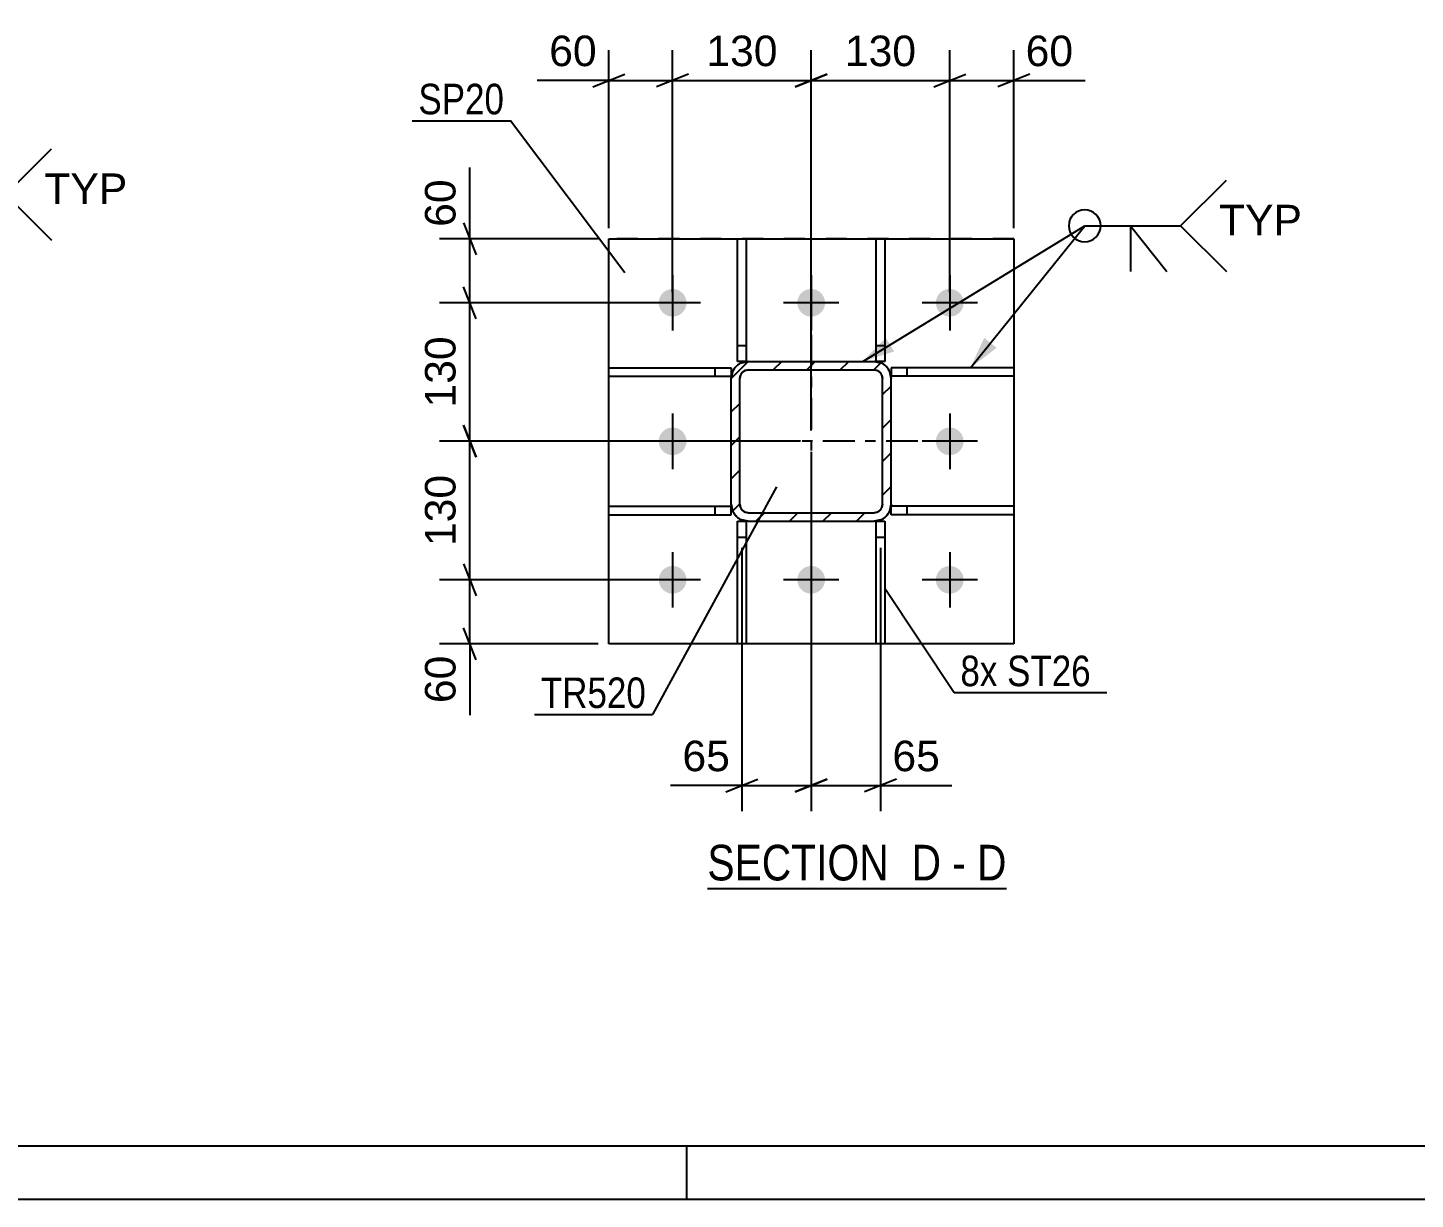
# Model space of a CAD drawing. Header units: millimetres. Extents: x -55 to 786, y -403 to 191.
# Drawn here: x 94.1 to 224.3, y -402.9 to -292.9 of the extents above; entities that cross this region are included whole.
import ezdxf

# ---------------------------------------------------------------- set-up
doc = ezdxf.new("R2010")
doc.units = ezdxf.units.MM
doc.linetypes.add('DXK_LINE_DOT2', pattern=[3.9198, 1.9599, -1.9599])
doc.linetypes.add('DXK_LINE_DOT3', pattern=[5.9187, 2.979, -0.9799, 0.9799, -0.9799])
doc.styles.add('Arial', font='ARIAL.TTF', dxfattribs={"height": 0.2})
doc.styles.add('Arial Narrow', font='ARIALN.TTF', dxfattribs={"height": 0.2})

# ---------------------------------------------------------------- blocks, each defined once
blk = doc.blocks.new('Unknown-203774531-1113')
at = {"color": 5, "linetype": 'Continuous'}
for p, q in [((-50.08, -397.88), (780.92, -397.88)), ((155.92, -402.88), (155.92, -397.88)), ((-55.08, -402.88), (785.92, -402.88))]:
    blk.add_line(p, q, dxfattribs=at)
blk = doc.blocks.new('Unknown-203774531-13 - 6760')
at = {"color": 6, "linetype": 'Continuous'}
blk.add_line((157.85, -373.71), (185.92, -373.71), dxfattribs=at)
at = {"color": 0, "linetype": 'Continuous'}
for points in [[(175.96, -372.96), (175.96, -369.46), (157.85, -369.46), (157.85, -372.96)], [(179.77, -372.96), (179.77, -369.46), (177.01, -369.46), (177.01, -372.96)], [(182.1, -372.96), (182.1, -369.46), (180.82, -369.46), (180.82, -372.96)], [(185.92, -372.96), (185.92, -369.46), (183.15, -369.46), (183.15, -372.96)]]:
    blk.add_wipeout(points, dxfattribs=at)
at = {"color": 7, "linetype": 'Continuous', "style": 'Arial Narrow'}
for s, p in [('SECTION ', (157.85, -372.96)), ('D', (177.01, -372.96)), ('D', (183.15, -372.96)), ('-', (180.82, -372.96))]:
    blk.add_text(s, height=3.34, dxfattribs=at).set_placement(p)
blk = doc.blocks.new('Part-203774531-6923 - 6760')
at = {"linetype": 'Continuous'}
h = blk.add_hatch(dxfattribs=at)
h.set_pattern_fill('', scale=0.7, style=0, pattern_type=0)
h.set_pattern_definition([(45, (161.6857, -324.249), (-1.57154, 1.57154), [])])
h.paths.add_polyline_path([(173.49, -324.25), (161.69, -324.25), (161.07, -324.37), (160.55, -324.72), (160.21, -325.24), (160.09, -325.85), (160.09, -337.65), (160.21, -338.26), (160.55, -338.78), (161.07, -339.13), (161.69, -339.25), (173.49, -339.25), (174.1, -339.13), (174.62, -338.78), (174.96, -338.26), (175.09, -337.65), (175.09, -325.85), (174.96, -325.24), (174.62, -324.72), (174.1, -324.37)])
h.paths.add_polyline_path([(174.22, -325.54), (174.29, -325.85), (174.29, -337.65), (174.22, -337.96), (174.05, -338.21), (173.79, -338.39), (173.49, -338.45), (161.69, -338.45), (161.38, -338.39), (161.12, -338.21), (160.95, -337.96), (160.89, -337.65), (160.89, -325.85), (160.95, -325.54), (161.12, -325.28), (161.38, -325.11), (161.69, -325.05), (173.49, -325.05), (173.79, -325.11), (174.05, -325.28)])
at = {"color": 7, "linetype": 'DXK_LINE_DOT3'}
for p, q in [((167.59, -321.75), (167.59, -341.75)), ((177.59, -331.75), (157.59, -331.75))]:
    blk.add_line(p, q, dxfattribs=at)
at = {"color": 7, "linetype": 'DXK_LINE_DOT2'}
for p, q in [((160.09, -325.85), (160.21, -325.24)), ((161.07, -324.37), (161.69, -324.25)), ((161.69, -325.05), (161.38, -325.11)), ((161.69, -324.25), (173.49, -324.25)), ((161.69, -325.05), (173.49, -325.05)), ((173.49, -324.25), (174.1, -324.37)), ((173.79, -325.11), (173.49, -325.05)), ((174.96, -325.24), (175.09, -325.85)), ((160.09, -337.65), (160.09, -325.85)), ((160.95, -325.54), (160.89, -325.85)), ((160.89, -337.65), (160.89, -325.85)), ((174.29, -325.85), (174.22, -325.54)), ((174.29, -337.65), (174.29, -325.85)), ((175.09, -337.65), (175.09, -325.85)), ((160.21, -338.26), (160.09, -337.65)), ((160.89, -337.65), (160.95, -337.96)), ((161.38, -338.39), (161.69, -338.45)), ((161.69, -338.45), (173.49, -338.45)), ((173.49, -338.45), (173.79, -338.39)), ((174.22, -337.96), (174.29, -337.65)), ((175.09, -337.65), (174.96, -338.26)), ((161.69, -339.25), (161.07, -339.13)), ((161.69, -339.25), (173.49, -339.25)), ((174.1, -339.13), (173.49, -339.25))]:
    blk.add_line(p, q, dxfattribs=at)
at = {"color": 2, "linetype": 'Continuous'}
for p, q in [((160.21, -325.24), (160.09, -325.85)), ((161.69, -324.25), (161.07, -324.37)), ((161.38, -325.11), (161.69, -325.05)), ((161.69, -324.25), (173.49, -324.25)), ((161.69, -325.05), (173.49, -325.05)), ((174.1, -324.37), (173.49, -324.25)), ((173.49, -325.05), (173.79, -325.11)), ((175.09, -325.85), (174.96, -325.24)), ((160.09, -337.65), (160.09, -325.85)), ((160.89, -325.85), (160.95, -325.54)), ((160.89, -337.65), (160.89, -325.85)), ((174.22, -325.54), (174.29, -325.85)), ((174.29, -337.65), (174.29, -325.85)), ((175.09, -337.65), (175.09, -325.85)), ((160.09, -337.65), (160.21, -338.26)), ((160.95, -337.96), (160.89, -337.65)), ((161.69, -338.45), (161.38, -338.39)), ((161.69, -338.45), (173.49, -338.45)), ((173.79, -338.39), (173.49, -338.45)), ((174.29, -337.65), (174.22, -337.96)), ((174.96, -338.26), (175.09, -337.65)), ((161.07, -339.13), (161.69, -339.25)), ((161.69, -339.25), (173.49, -339.25)), ((173.49, -339.25), (174.1, -339.13))]:
    blk.add_line(p, q, dxfattribs=at)
at = {"color": 7, "linetype": 'DXK_LINE_DOT2'}
for centre, radius, start, end in [((161.69, -325.85), 1.6, 112.5, 157.5), ((161.69, -325.85), 0.8, 112.5, 157.5), ((173.49, -325.85), 0.8, 22.5, 67.5), ((173.49, -325.85), 1.6, 22.5, 67.5), ((161.69, -337.65), 1.6, 202.5, 247.5), ((161.69, -337.65), 0.8, 202.5, 247.5), ((173.49, -337.65), 0.8, 292.5, 337.5), ((173.49, -337.65), 1.6, 292.5, 337.5)]:
    blk.add_arc(centre, radius, start, end, dxfattribs=at)
at = {"color": 2, "linetype": 'Continuous'}
for centre, radius, start, end in [((161.69, -325.85), 1.6, 112.5, 157.5), ((161.69, -325.85), 0.8, 112.5, 157.5), ((173.49, -325.85), 0.8, 22.5, 67.5), ((173.49, -325.85), 1.6, 22.5, 67.5), ((161.69, -337.65), 1.6, 202.5, 247.5), ((161.69, -337.65), 0.8, 202.5, 247.5), ((173.49, -337.65), 0.8, 292.5, 337.5), ((173.49, -337.65), 1.6, 292.5, 337.5)]:
    blk.add_arc(centre, radius, start, end, dxfattribs=at)
blk = doc.blocks.new('Part-203774531-6796 - 6760')
at = {"color": 2, "linetype": 'Continuous'}
for p, q in [((160.69, -324.25), (160.69, -312.75)), ((160.69, -312.75), (161.49, -312.75)), ((161.49, -312.75), (161.49, -324.25)), ((161.49, -324.25), (160.69, -324.25))]:
    blk.add_line(p, q, dxfattribs=at)
at = {"color": 7, "linetype": 'DXK_LINE_DOT2'}
blk.add_line((160.69, -322.75), (161.49, -322.75), dxfattribs=at)
blk = doc.blocks.new('Part-203774531-6768 - 6760')
at = {"color": 2, "linetype": 'Continuous'}
for p, q in [((148.59, -312.75), (148.59, -312.75)), ((148.59, -312.75), (186.59, -312.75)), ((148.59, -350.75), (148.59, -312.75)), ((186.59, -312.75), (186.59, -312.75)), ((186.59, -312.75), (186.59, -350.75)), ((186.59, -350.75), (148.59, -350.75))]:
    blk.add_line(p, q, dxfattribs=at)
at = {"color": 7, "linetype": 'DXK_LINE_DOT2'}
for p, q in [((186.59, -312.75), (148.59, -312.75)), ((148.59, -350.75), (148.59, -350.75)), ((186.59, -350.75), (148.59, -350.75)), ((186.59, -350.75), (186.59, -350.75))]:
    blk.add_line(p, q, dxfattribs=at)
blk = doc.blocks.new('Part-203774531-6781 - 6760')
at = {"color": 2, "linetype": 'Continuous'}
for p, q in [((148.59, -325.65), (148.59, -324.85)), ((148.59, -324.85), (160.09, -324.85)), ((160.09, -324.85), (160.09, -325.65)), ((148.59, -325.65), (160.09, -325.65))]:
    blk.add_line(p, q, dxfattribs=at)
at = {"color": 7, "linetype": 'DXK_LINE_DOT2'}
blk.add_line((158.59, -325.65), (158.59, -324.85), dxfattribs=at)
blk = doc.blocks.new('Part-203774531-6786 - 6760')
at = {"color": 2, "linetype": 'Continuous'}
for p, q in [((148.59, -338.65), (148.59, -337.85)), ((148.59, -337.85), (160.09, -337.85)), ((160.09, -338.65), (160.09, -337.85)), ((148.59, -338.65), (160.09, -338.65))]:
    blk.add_line(p, q, dxfattribs=at)
at = {"color": 7, "linetype": 'DXK_LINE_DOT2'}
blk.add_line((158.59, -338.65), (158.59, -337.85), dxfattribs=at)
blk = doc.blocks.new('Part-203774531-6791 - 6760')
at = {"color": 2, "linetype": 'Continuous'}
for p, q in [((173.69, -324.25), (173.69, -312.75)), ((173.69, -312.75), (174.49, -312.75)), ((174.49, -312.75), (174.49, -324.25)), ((174.49, -324.25), (173.69, -324.25))]:
    blk.add_line(p, q, dxfattribs=at)
at = {"color": 7, "linetype": 'DXK_LINE_DOT2'}
blk.add_line((173.69, -322.75), (174.49, -322.75), dxfattribs=at)
blk = doc.blocks.new('Part-203774531-6801 - 6760')
at = {"color": 2, "linetype": 'Continuous'}
for p, q in [((173.69, -350.75), (173.69, -339.25)), ((173.69, -339.25), (174.49, -339.25)), ((174.49, -339.25), (174.49, -350.75)), ((174.49, -350.75), (173.69, -350.75))]:
    blk.add_line(p, q, dxfattribs=at)
at = {"color": 7, "linetype": 'DXK_LINE_DOT2'}
blk.add_line((173.69, -340.75), (174.49, -340.75), dxfattribs=at)
blk = doc.blocks.new('Part-203774531-6806 - 6760')
at = {"color": 2, "linetype": 'Continuous'}
for p, q in [((160.69, -350.75), (160.69, -339.25)), ((160.69, -339.25), (161.49, -339.25)), ((161.49, -339.25), (161.49, -350.75)), ((161.49, -350.75), (160.69, -350.75))]:
    blk.add_line(p, q, dxfattribs=at)
at = {"color": 7, "linetype": 'DXK_LINE_DOT2'}
blk.add_line((160.69, -340.75), (161.49, -340.75), dxfattribs=at)
blk = doc.blocks.new('Part-203774531-6815 - 6760')
at = {"color": 2, "linetype": 'Continuous'}
for p, q in [((186.59, -324.85), (175.09, -324.85)), ((175.09, -324.85), (175.09, -325.65)), ((186.59, -324.85), (186.59, -325.65)), ((186.59, -325.65), (175.09, -325.65))]:
    blk.add_line(p, q, dxfattribs=at)
at = {"color": 7, "linetype": 'DXK_LINE_DOT2'}
blk.add_line((176.59, -325.65), (176.59, -324.85), dxfattribs=at)
blk = doc.blocks.new('Part-203774531-6820 - 6760')
at = {"color": 2, "linetype": 'Continuous'}
for p, q in [((186.59, -337.85), (175.09, -337.85)), ((175.09, -338.65), (175.09, -337.85)), ((186.59, -337.85), (186.59, -338.65)), ((186.59, -338.65), (175.09, -338.65))]:
    blk.add_line(p, q, dxfattribs=at)
at = {"color": 7, "linetype": 'DXK_LINE_DOT2'}
blk.add_line((176.59, -338.65), (176.59, -337.85), dxfattribs=at)
blk = doc.blocks.new('Bolt-203774531-6836 - 6760')
at = {"linetype": 'Continuous'}
for points in [[(155.89, -318.75, -1), (153.29, -318.75, -1)], [(168.89, -318.75, -1), (166.29, -318.75, -1)], [(181.89, -318.75, -1), (179.29, -318.75, -1)], [(155.89, -331.75, -1), (153.29, -331.75, -1)], [(181.89, -331.75, -1), (179.29, -331.75, -1)], [(155.89, -344.75, -1), (153.29, -344.75, -1)], [(168.89, -344.75, -1), (166.29, -344.75, -1)], [(181.89, -344.75, -1), (179.29, -344.75, -1)]]:
    blk.add_hatch(color=1, dxfattribs=at).paths.add_polyline_path(points)
at = {"color": 1, "linetype": 'Continuous'}
for p, q in [((154.59, -316.15), (154.59, -321.35)), ((167.59, -316.15), (167.59, -321.35)), ((180.59, -316.15), (180.59, -321.35)), ((157.19, -318.75), (151.99, -318.75)), ((170.19, -318.75), (164.99, -318.75)), ((183.19, -318.75), (177.99, -318.75)), ((154.59, -329.15), (154.59, -334.35)), ((180.59, -329.15), (180.59, -334.35)), ((157.19, -331.75), (151.99, -331.75)), ((183.19, -331.75), (177.99, -331.75)), ((154.59, -342.15), (154.59, -347.35)), ((167.59, -342.15), (167.59, -347.35)), ((180.59, -342.15), (180.59, -347.35)), ((157.19, -344.75), (151.99, -344.75)), ((170.19, -344.75), (164.99, -344.75)), ((183.19, -344.75), (177.99, -344.75))]:
    blk.add_line(p, q, dxfattribs=at)
blk = doc.blocks.new('StraightDimension-203774531-7092 - 6760')
at = {"color": 7, "linetype": 'Continuous'}
for p, q in [((167.59, -330.75), (167.59, -295.04)), ((180.59, -317.75), (180.59, -295.04)), ((169.09, -297.29), (166.09, -298.49)), ((167.59, -297.89), (180.59, -297.89)), ((179.09, -298.49), (182.09, -297.29))]:
    blk.add_line(p, q, dxfattribs=at)
at = {"color": 0}
blk.add_wipeout([(178.02, -297.14), (178.02, -292.94), (170.15, -292.94), (170.15, -297.14)], dxfattribs=at)
at = {"color": 3, "style": 'Arial'}
blk.add_text('130', height=2.865, dxfattribs=at).set_placement((170.75, -296.54))
blk = doc.blocks.new('StraightDimension-203774531-7075 - 6760')
at = {"color": 7, "linetype": 'Continuous'}
for p, q in [((154.59, -317.75), (154.59, -295.04)), ((167.59, -330.75), (167.59, -295.04)), ((156.09, -297.29), (153.09, -298.49)), ((154.59, -297.89), (167.59, -297.89)), ((166.09, -298.49), (169.09, -297.29))]:
    blk.add_line(p, q, dxfattribs=at)
at = {"color": 0}
blk.add_wipeout([(165.02, -297.14), (165.02, -292.94), (157.15, -292.94), (157.15, -297.14)], dxfattribs=at)
at = {"color": 3, "style": 'Arial'}
blk.add_text('130', height=2.865, dxfattribs=at).set_placement((157.75, -296.54))
blk = doc.blocks.new('StraightDimension-203774531-6983 - 6760')
at = {"color": 7, "linetype": 'Continuous'}
for p, q in [((167.59, -332.75), (167.59, -366.46)), ((161.09, -341.75), (161.09, -366.46)), ((161.09, -364.06), (154.39, -364.06)), ((161.09, -364.06), (154.39, -364.06)), ((159.59, -364.66), (162.59, -363.46)), ((161.09, -364.06), (167.59, -364.06)), ((169.09, -363.46), (166.09, -364.66))]:
    blk.add_line(p, q, dxfattribs=at)
at = {"color": 0}
blk.add_wipeout([(160.56, -363.31), (160.56, -359.11), (154.91, -359.11), (154.91, -363.31)], dxfattribs=at)
at = {"color": 3, "style": 'Arial'}
blk.add_text('65', height=2.865, dxfattribs=at).set_placement((155.51, -362.71))
blk = doc.blocks.new('StraightDimension-203774531-7037 - 6760')
at = {"color": 7, "linetype": 'Continuous'}
for p, q in [((136.17, -320.25), (134.97, -317.25)), ((153.59, -318.75), (132.72, -318.75)), ((135.57, -331.75), (135.57, -318.75)), ((134.97, -330.25), (136.17, -333.25)), ((166.59, -331.75), (132.72, -331.75))]:
    blk.add_line(p, q, dxfattribs=at)
at = {"color": 0}
blk.add_wipeout([(134.82, -321.31), (130.62, -321.31), (130.62, -329.18), (134.82, -329.18)], dxfattribs=at)
at = {"color": 3, "style": 'Arial'}
blk.add_text('130', height=2.865, rotation=90.0002, dxfattribs=at).set_placement((134.22, -328.58))
blk = doc.blocks.new('StraightDimension-203774531-6996 - 6760')
at = {"color": 7, "linetype": 'Continuous'}
for p, q in [((167.59, -332.75), (167.59, -366.46)), ((174.09, -341.75), (174.09, -366.46)), ((166.09, -364.66), (169.09, -363.46)), ((167.59, -364.06), (174.09, -364.06)), ((175.59, -363.46), (172.59, -364.66)), ((174.09, -364.06), (180.78, -364.06)), ((174.09, -364.06), (180.78, -364.06))]:
    blk.add_line(p, q, dxfattribs=at)
at = {"color": 0}
blk.add_wipeout([(180.26, -363.31), (180.26, -359.11), (174.61, -359.11), (174.61, -363.31)], dxfattribs=at)
at = {"color": 3, "style": 'Arial'}
blk.add_text('65', height=2.865, dxfattribs=at).set_placement((175.21, -362.71))
blk = doc.blocks.new('StraightDimension-203774531-7010 - 6760')
at = {"color": 7, "linetype": 'Continuous'}
for p, q in [((134.97, -343.25), (136.17, -346.25)), ((153.59, -344.75), (132.72, -344.75)), ((135.57, -350.75), (135.57, -344.75)), ((136.17, -352.25), (134.97, -349.25)), ((147.59, -350.75), (132.72, -350.75)), ((135.57, -350.75), (135.57, -357.45)), ((135.57, -350.75), (135.57, -357.45))]:
    blk.add_line(p, q, dxfattribs=at)
at = {"color": 0}
blk.add_wipeout([(134.82, -351.27), (130.62, -351.27), (130.62, -356.92), (134.82, -356.92)], dxfattribs=at)
at = {"color": 3, "style": 'Arial'}
blk.add_text('60', height=2.865, rotation=90.0002, dxfattribs=at).set_placement((134.22, -356.32))
blk = doc.blocks.new('StraightDimension-203774531-7020 - 6760')
at = {"color": 7, "linetype": 'Continuous'}
for p, q in [((136.17, -333.25), (134.97, -330.25)), ((166.59, -331.75), (132.72, -331.75)), ((135.57, -344.75), (135.57, -331.75)), ((134.97, -343.25), (136.17, -346.25)), ((153.59, -344.75), (132.72, -344.75))]:
    blk.add_line(p, q, dxfattribs=at)
at = {"color": 0}
blk.add_wipeout([(134.82, -334.31), (130.62, -334.31), (130.62, -342.18), (134.82, -342.18)], dxfattribs=at)
at = {"color": 3, "style": 'Arial'}
blk.add_text('130', height=2.865, rotation=90.0002, dxfattribs=at).set_placement((134.22, -341.58))
blk = doc.blocks.new('StraightDimension-203774531-7054 - 6760')
at = {"color": 7, "linetype": 'Continuous'}
for p, q in [((135.57, -312.75), (135.57, -306.05)), ((135.57, -312.75), (135.57, -306.05)), ((134.97, -311.25), (136.17, -314.25)), ((147.59, -312.75), (132.72, -312.75)), ((135.57, -318.75), (135.57, -312.75)), ((136.17, -320.25), (134.97, -317.25)), ((153.59, -318.75), (132.72, -318.75))]:
    blk.add_line(p, q, dxfattribs=at)
at = {"color": 0}
blk.add_wipeout([(134.82, -306.58), (130.62, -306.58), (130.62, -312.22), (134.82, -312.22)], dxfattribs=at)
at = {"color": 3, "style": 'Arial'}
blk.add_text('60', height=2.865, rotation=90.0002, dxfattribs=at).set_placement((134.22, -311.62))
blk = doc.blocks.new('StraightDimension-203774531-7065 - 6760')
at = {"color": 7, "linetype": 'Continuous'}
for p, q in [((148.59, -311.75), (148.59, -295.04)), ((154.59, -317.75), (154.59, -295.04)), ((148.59, -297.89), (141.89, -297.89)), ((148.59, -297.89), (141.89, -297.89)), ((147.09, -298.49), (150.09, -297.29)), ((148.59, -297.89), (154.59, -297.89)), ((156.09, -297.29), (153.09, -298.49))]:
    blk.add_line(p, q, dxfattribs=at)
at = {"color": 0}
blk.add_wipeout([(148.06, -297.14), (148.06, -292.94), (142.41, -292.94), (142.41, -297.14)], dxfattribs=at)
at = {"color": 3, "style": 'Arial'}
blk.add_text('60', height=2.865, dxfattribs=at).set_placement((143.01, -296.54))
blk = doc.blocks.new('StraightDimension-203774531-7109 - 6760')
at = {"color": 7, "linetype": 'Continuous'}
for p, q in [((180.59, -317.75), (180.59, -295.04)), ((186.59, -311.75), (186.59, -295.04)), ((179.09, -298.49), (182.09, -297.29)), ((180.59, -297.89), (186.59, -297.89)), ((188.09, -297.29), (185.09, -298.49)), ((186.59, -297.89), (193.28, -297.89)), ((186.59, -297.89), (193.28, -297.89))]:
    blk.add_line(p, q, dxfattribs=at)
at = {"color": 0}
blk.add_wipeout([(192.76, -297.14), (192.76, -292.94), (187.11, -292.94), (187.11, -297.14)], dxfattribs=at)
at = {"color": 3, "style": 'Arial'}
blk.add_text('60', height=2.865, dxfattribs=at).set_placement((187.71, -296.54))
blk = doc.blocks.new('WeldMark-203774531-33284 - 6760')
at = {"linetype": 'Continuous'}
for points in [[(175.37, -323.32), (172.42, -324.25), (174.59, -322.04)], [(184.99, -322.98), (182.53, -324.85), (183.82, -322.04)]]:
    blk.add_hatch(color=30, dxfattribs=at).paths.add_polyline_path(points)
at = {"color": 30, "linetype": 'Continuous'}
for p, q in [((172.42, -324.25), (193.25, -311.52)), ((182.53, -324.85), (193.25, -311.52)), ((193.25, -311.52), (202.25, -311.52))]:
    blk.add_line(p, q, dxfattribs=at)
at = {"color": 3, "linetype": 'Continuous'}
for q in [(200.97, -315.81), (197.54, -315.81)]:
    blk.add_line((197.54, -311.52), q, dxfattribs=at)
for start, end in [(90, 270), (270, 90)]:
    blk.add_arc((193.25, -311.52), 1.5, start, end, dxfattribs=at)
at = {"color": 0, "linetype": 'Continuous'}
blk.add_wipeout([(213.63, -312.42), (213.63, -309.42), (205.85, -309.42), (205.85, -312.42)], dxfattribs=at)
blk.add_wipeout([(213.63, -312.42), (213.63, -309.42), (205.85, -309.42), (205.85, -312.42)], dxfattribs=at)
at = {"color": 3, "linetype": 'Continuous'}
for q in [(206.54, -307.23), (206.54, -315.81)]:
    blk.add_line((202.25, -311.52), q, dxfattribs=at)
at = {"color": 3, "linetype": 'Continuous', "style": 'Arial'}
blk.add_text('TYP', height=2.865, dxfattribs=at).set_placement((205.85, -312.42))
blk = doc.blocks.new('Mark-203774531-6764 - 6760')
at = {"color": 0}
blk.add_wipeout([(138.78, -301.06), (138.78, -298.06), (130.74, -298.06), (130.74, -301.06)], dxfattribs=at)
blk.add_wipeout([(138.78, -301.06), (138.78, -298.06), (130.74, -298.06), (130.74, -301.06)], dxfattribs=at)
at = {"color": 30, "linetype": 'Continuous'}
for p in [(130.14, -301.66), (150.12, -315.93)]:
    blk.add_line(p, (139.38, -301.66), dxfattribs=at)
at = {"color": 3, "style": 'Arial Narrow'}
blk.add_text('SP20', height=2.863, dxfattribs=at).set_placement((130.74, -301.06))
blk = doc.blocks.new('Mark-203774531-6919 - 6760')
at = {"color": 0}
blk.add_wipeout([(152.09, -356.78), (152.09, -353.78), (142.23, -353.78), (142.23, -356.78)], dxfattribs=at)
blk.add_wipeout([(152.09, -356.78), (152.09, -353.78), (142.23, -353.78), (142.23, -356.78)], dxfattribs=at)
at = {"color": 30, "linetype": 'Continuous'}
for p in [(164.34, -336.02), (141.63, -357.38)]:
    blk.add_line(p, (152.69, -357.38), dxfattribs=at)
at = {"color": 3, "style": 'Arial Narrow'}
blk.add_text('TR520', height=2.863, dxfattribs=at).set_placement((142.23, -356.78))
blk = doc.blocks.new('MarkSet-203774531-7119 - 6760')
at = {"color": 0}
for points in [[(185.07, -354.73), (185.07, -351.73), (181.59, -351.73), (181.59, -354.73)], [(193.82, -354.73), (193.82, -351.73), (185.97, -351.73), (185.97, -354.73)]]:
    blk.add_wipeout(points, dxfattribs=at)
for points in [[(185.07, -354.73), (185.07, -351.73), (181.59, -351.73), (181.59, -354.73)], [(193.82, -354.73), (193.82, -351.73), (185.97, -351.73), (185.97, -354.73)]]:
    blk.add_wipeout(points, dxfattribs=at)
at = {"color": 30, "linetype": 'Continuous'}
for p, q in [((174.49, -345.53), (180.99, -355.33)), ((180.99, -355.33), (195.32, -355.33))]:
    blk.add_line(p, q, dxfattribs=at)
at = {"color": 3, "style": 'Arial Narrow'}
for s, p in [('8x', (181.59, -354.73)), ('ST26', (185.97, -354.73))]:
    blk.add_text(s, height=2.863, dxfattribs=at).set_placement(p)
blk = doc.blocks.new('WeldMark-203774531-33227 - 1743')
at = {"linetype": 'Continuous'}
for points in [[(66.58, -321.38), (63.71, -322.52), (65.7, -320.16)], [(76.16, -320.98), (73.93, -323.12), (74.88, -320.18)]]:
    blk.add_hatch(color=30, dxfattribs=at).paths.add_polyline_path(points)
at = {"color": 30, "linetype": 'Continuous'}
for p, q in [((63.71, -322.52), (83.04, -308.58)), ((73.93, -323.12), (83.04, -308.58)), ((83.04, -308.58), (92.04, -308.58))]:
    blk.add_line(p, q, dxfattribs=at)
at = {"color": 3, "linetype": 'Continuous'}
for q in [(90.76, -312.86), (87.33, -312.86)]:
    blk.add_line((87.33, -308.58), q, dxfattribs=at)
for start, end in [(90, 270), (270, 90)]:
    blk.add_arc((83.04, -308.58), 1.5, start, end, dxfattribs=at)
at = {"color": 0, "linetype": 'Continuous'}
blk.add_wipeout([(103.42, -309.48), (103.42, -306.48), (95.64, -306.48), (95.64, -309.48)], dxfattribs=at)
blk.add_wipeout([(103.42, -309.48), (103.42, -306.48), (95.64, -306.48), (95.64, -309.48)], dxfattribs=at)
at = {"color": 3, "linetype": 'Continuous'}
for q in [(96.33, -304.29), (96.33, -312.86)]:
    blk.add_line((92.04, -308.58), q, dxfattribs=at)
at = {"color": 3, "linetype": 'Continuous', "style": 'Arial'}
blk.add_text('TYP', height=2.865, dxfattribs=at).set_placement((95.64, -309.48))

msp = doc.modelspace()

# ---------------------------------------------------------------- block references
for name in ['Unknown-203774531-1113', 'Part-203774531-6768 - 6760', 'Part-203774531-6796 - 6760', 'Part-203774531-6791 - 6760', 'Bolt-203774531-6836 - 6760', 'Part-203774531-6923 - 6760', 'Part-203774531-6781 - 6760', 'Part-203774531-6815 - 6760', 'Part-203774531-6786 - 6760', 'Part-203774531-6820 - 6760', 'Part-203774531-6806 - 6760', 'Part-203774531-6801 - 6760']:
    msp.add_blockref(name, (0, 0))

# ---------------------------------------------------------------- next in the draw order: block references
for name in ['StraightDimension-203774531-7092 - 6760', 'WeldMark-203774531-33227 - 1743', 'StraightDimension-203774531-6983 - 6760', 'StraightDimension-203774531-7010 - 6760', 'Unknown-203774531-13 - 6760']:
    msp.add_blockref(name, (0, 0))

# ---------------------------------------------------------------- next in the draw order: block references
for name in ['StraightDimension-203774531-7075 - 6760', 'StraightDimension-203774531-7109 - 6760']:
    msp.add_blockref(name, (0, 0))

# ---------------------------------------------------------------- next in the draw order: block references
for name in ['WeldMark-203774531-33284 - 6760', 'StraightDimension-203774531-7037 - 6760']:
    msp.add_blockref(name, (0, 0))

# ---------------------------------------------------------------- next in the draw order: block references
for name in ['StraightDimension-203774531-7054 - 6760', 'StraightDimension-203774531-6996 - 6760']:
    msp.add_blockref(name, (0, 0))

# ---------------------------------------------------------------- next in the draw order: block references
for name in ['StraightDimension-203774531-7065 - 6760', 'StraightDimension-203774531-7020 - 6760', 'MarkSet-203774531-7119 - 6760']:
    msp.add_blockref(name, (0, 0))

# ---------------------------------------------------------------- next in the draw order: block references
for name in ['Mark-203774531-6764 - 6760', 'Mark-203774531-6919 - 6760']:
    msp.add_blockref(name, (0, 0))

doc.saveas('drawing.dxf')
